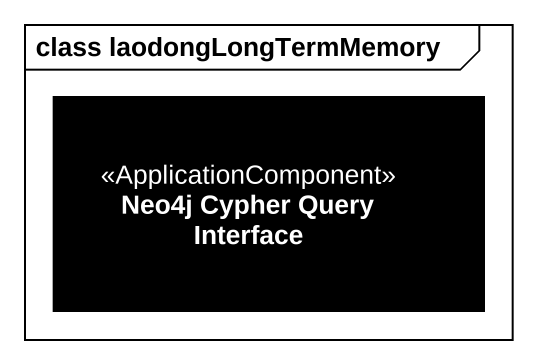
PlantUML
@startuml
mainframe class laodongLongTermMemory
component "Neo4j Cypher Query Interface" as Neo4j_Cypher_Query_Interface <<ApplicationComponent>> #000000
@enduml
